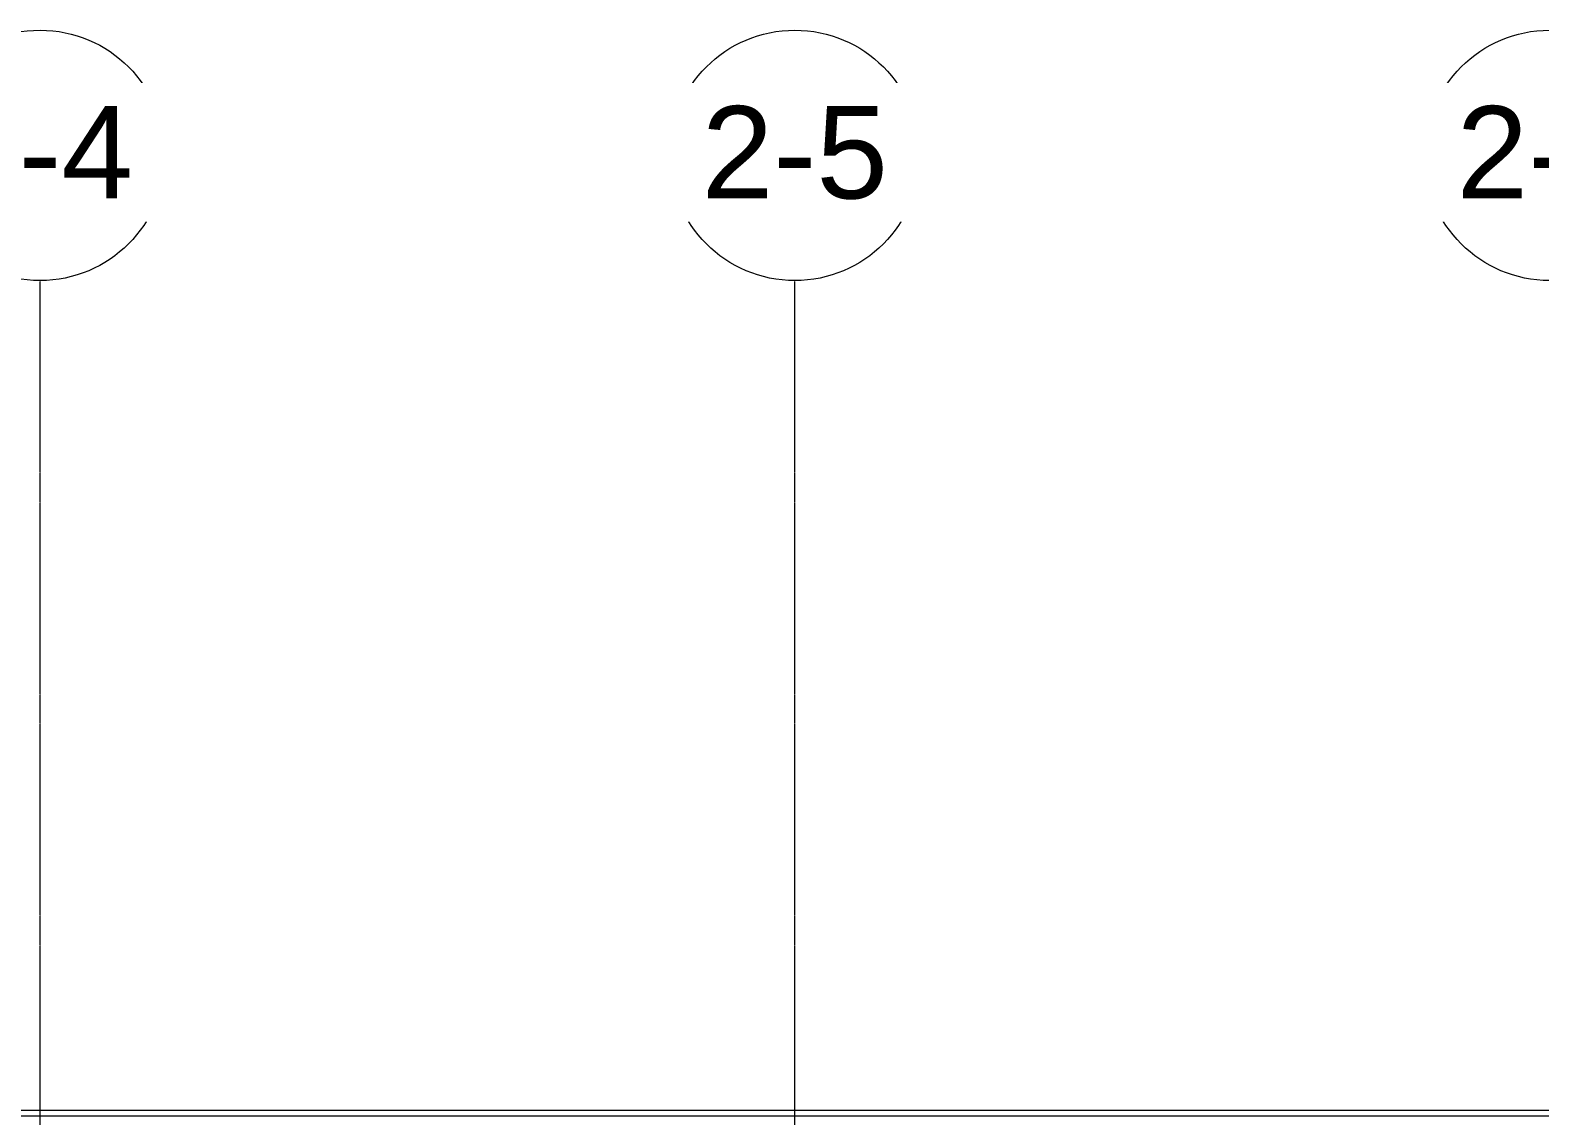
# Model space of a CAD drawing. Header units: inches. Extents: x 21386 to 98546, y -290 to 853.
# Drawn here: x 36341 to 36920, y 352 to 768 of the extents above; entities that cross this region are included whole.
import ezdxf

# ---------------------------------------------------------------- set-up
doc = ezdxf.new("R2010")
doc.units = ezdxf.units.IN
doc.header["$MEASUREMENT"] = 0
doc.linetypes.add('Grid Line 1_2_', pattern=[0.875, 0.5, -0.125, 0.125, -0.125])
for name, color, linetype, lineweight in [('A-ROOF', 132, 'Continuous', 13), ('S-GRID', 1, 'Continuous', 9), ('S-GRID-IDEN', 1, 'Continuous', 9)]:
    doc.layers.add(name, color=color, linetype=linetype, lineweight=lineweight)
doc.styles.add('Arial_2', font='arial.ttf', dxfattribs={"height": 35.407186})

# ---------------------------------------------------------------- blocks, each defined once
blk = doc.blocks.new('Grid - Grid Head - Circle-14747-Building Section - East_West looking South')
at = {"layer": 'S-GRID-IDEN'}
blk.add_circle((-23085.89, 719.89), 48, dxfattribs=at)

msp = doc.modelspace()

# ---------------------------------------------------------------- linework, layer by layer
at = {"layer": 'A-ROOF', "color": 7}
for p, q in [((38969.17, 353.63), (35462.41, 353.63)), ((35462.41, 351.63), (38955.41, 351.63))]:
    msp.add_line(p, q, dxfattribs=at)
at = {"layer": 'S-GRID', "linetype": 'Grid Line 1_2_'}
for p, q in [((36344.91, -273.16), (36344.91, 671.89)), ((36344.91, -273.16), (36344.91, 671.89)), ((36634.41, -273.16), (36634.41, 671.89)), ((36634.41, -273.16), (36634.41, 671.89))]:
    msp.add_line(p, q, dxfattribs=at)

# ---------------------------------------------------------------- block references
at = {"layer": 'S-GRID-IDEN'}
for p in [(59430.8, 0), (59720.3, 0), (60009.8, 0)]:
    msp.add_blockref('Grid - Grid Head - Circle-14747-Building Section - East_West looking South', p, dxfattribs=at)

# ---------------------------------------------------------------- next in the draw order: texts
at = {"layer": 'S-GRID-IDEN', "char_height": 35.407, "width": 85.104, "attachment_point": 2, "line_spacing_factor": 0.938532, "style": 'Arial_2', "bg_fill": 3, "box_fill_scale": 1.25, "bg_fill_color": 0, "bg_fill_transparency": 0}
for s, insert in [('1-4', (36344.9, 738.77)), ('1-5', (36634.4, 738.77)), ('1-6', (36923.9, 738.77))]:
    msp.add_mtext(s, dxfattribs=dict(at, insert=insert))

# ---------------------------------------------------------------- next in the draw order: block references
at = {"layer": 'S-GRID-IDEN'}
for p in [(59430.8, 0), (59720.3, 0), (60009.8, 0)]:
    msp.add_blockref('Grid - Grid Head - Circle-14747-Building Section - East_West looking South', p, dxfattribs=at)

# ---------------------------------------------------------------- next in the draw order: texts
at = {"layer": 'S-GRID-IDEN', "char_height": 35.407, "width": 85.104, "attachment_point": 2, "line_spacing_factor": 0.938532, "style": 'Arial_2', "bg_fill": 3, "box_fill_scale": 1.25, "bg_fill_color": 0, "bg_fill_transparency": 0}
for s, insert in [('2-4', (36344.9, 738.77)), ('2-5', (36634.4, 738.77)), ('2-6', (36923.9, 738.77))]:
    msp.add_mtext(s, dxfattribs=dict(at, insert=insert))

doc.saveas('drawing.dxf')
